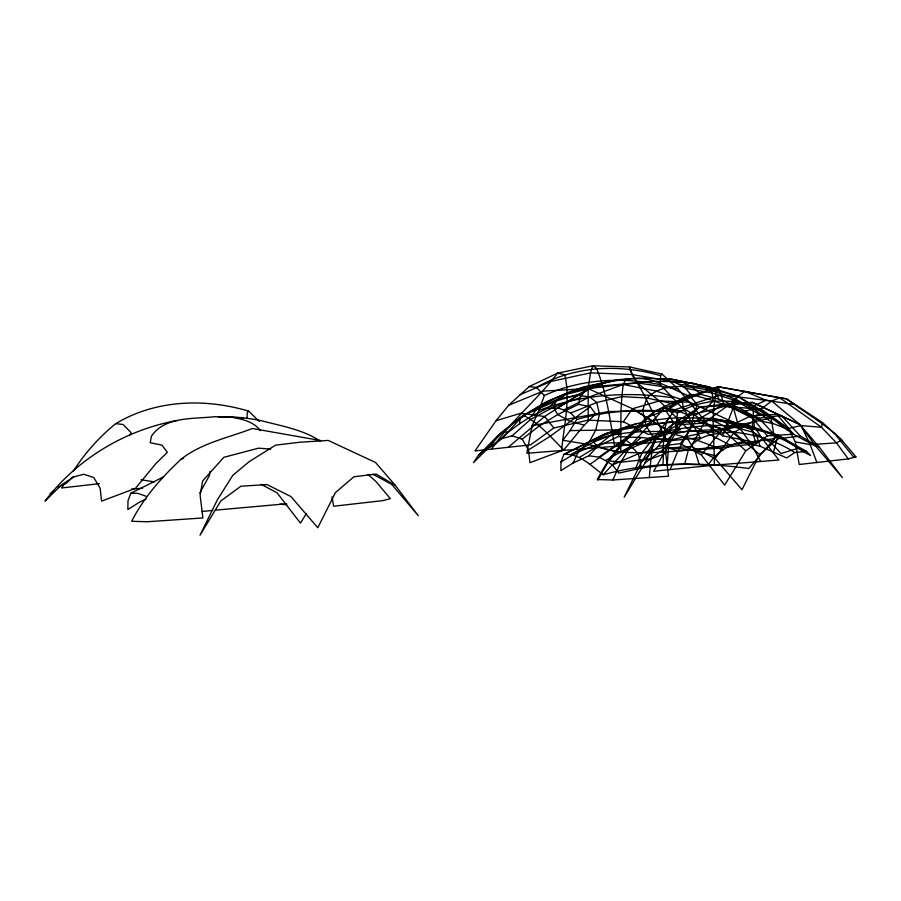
<?xml version="1.0" encoding="UTF-8"?>
<svg xmlns="http://www.w3.org/2000/svg" width="901" height="901" viewBox="0 0 901 901"><rect width="100%" height="100%" fill="white"/><g stroke="black" fill="none" stroke-linecap="round" stroke-linejoin="round"><path stroke-width="1.35" d="M561.019 461.886L560.861 470.66L573.047 463.024L588.815 455.771L599.875 443.99L610.979 435.104L622.951 428.471L636.658 423.616L653.912 420.238L668.317 418.357L682.823 417.647L712.229 418.548L745.645 424.765L778.126 435.228L806.553 451.446L810.596 455.501L803.489 451.75L778.126 435.228L749.891 428.257L733.437 422.332L712.297 420.463L687.181 420.925L646.017 424.608L622.951 428.471L605.213 433.831L563.823 454.442L561.019 461.886C581.404 449.25 606.947 436.67 631.004 446.074L638.325 453.766L641.456 468.081L662.899 465.186L684.625 464.206L708.231 465.085C715.608 452.809 728.639 444.598 742.593 441.986L760.061 446.254L786.708 457.933L794.772 452.516L803.489 451.75M662.899 465.186C664.262 449.689 661.289 432.773 668.317 418.357M247.054 417.906L247.234 412.771L248.597 411.126L259.353 421.42M660.298 384.693C621.848 376.719 580.368 379.017 544.395 395.494L538.899 410.484L532.119 425.621L526.815 453.271L614.707 446.344L700.257 437.706L685.03 410.755L660.298 384.693L660.613 375.706L661.976 374.061L678.059 388.917L712.387 429.687L670.873 432.48L632.502 408.75L588.162 388.579L543.179 391.113L508.66 405.281L496.079 420.677L474.973 450.928L530.621 444.846L553.833 427.975L588.24 420.136L623.323 421.758L648.191 434.327L670.941 432.48L632.525 408.727L623.346 421.758M752.864 418.458L733.527 408.491L713.22 400.63L690.47 394.311L681.606 398.49L683.577 408.525L694.93 415.203L722.557 435.757L755.601 442.492L752.177 429.845L752.864 418.458L758.304 413.773L766.098 414.91L777.011 420.925L793.466 433.989L784.219 427.874L762.685 411.014L737.626 396.181L709.29 386.991L671.797 379.253L642.537 378.33L628.031 379.051L605.427 382.114L582.451 387.261L570.254 391.8L546.761 401.564L523.323 415.395L498.906 434.665L478.465 455.287L473.408 462.675L489.637 446.693L498.906 434.665L523.323 415.395L556.12 401.013L583.623 392.791L587.846 388.905L596.394 384.693L613.637 380.932M667.224 464.071L669.071 440.307L771.053 418.087L774.545 438.596L748.832 468.497C700.347 461.988 650.725 461.582 603.242 474.737C591.439 466.313 579.636 453.135 563.823 454.442L605.213 433.831L636.658 423.616M649.328 477.665L650.95 458.879L653.856 438.821L675.052 409.707L721.183 394.762L771.684 401.046L779.669 397.769L786.55 398.861L822.376 422.513L841.737 439.981L855.95 456.92L848.258 458.902L799.232 464.488L795.324 441.873L788.465 428.392L760.996 409.144L724.111 406.441L689.49 415.552L668.294 439.17L665.738 453.496L668.519 476.212L612.815 480.008L597.307 479.523C609.448 455.681 627.197 435.701 646.625 417.546C667.022 401.26 694.04 396.035 718.029 386.743L786.55 398.861C804.92 412.703 825.113 423.887 841.737 439.981L836.455 442.875L810.168 444.61L795.324 441.873M478.465 455.287L485.391 449.475L494.683 444.846L507.995 432.424L519.562 423.729L520.08 418.413C543.326 402.938 568.711 389.637 596.394 384.693M209.944 471.291L209.471 475.413L199.729 493.095M752.831 406.272L754.261 426.567L762.73 439.283L778.881 460.039L714.347 465.141L653.664 471.268L675.086 433.674L677.462 413.03C700.392 399.729 727.884 397.532 752.831 406.272L766.12 400.281L793.499 404.38M561.526 450.815C563.891 425.768 570.716 399.717 564.713 374.76L557.618 373.138L529.18 386.574L508.66 405.281M489.637 446.693L501.756 438.618L512.095 435.847L522.152 439.147L539.316 425.903L557.674 414.573L578.566 404.335L579.827 397.746L583.623 392.791M684.625 464.206L688.567 449.261C698.061 434.609 716.543 433.077 732.389 432.108C754.486 434.023 776.009 440.51 794.772 452.516M579.219 457.483L597.509 446.4L618.356 436.512L619.742 431.894L623.65 428.459L627.974 426.094M773.61 451.581L778.126 435.228L776.425 436.061L771.29 442.932L781.021 453.518L798.534 448.157L806.553 451.446M130.093 435.048L131.017 432.548L123.043 424.495L115.79 423.628C99.155 437.086 84.874 453.158 73.319 471.178M163.318 476.967L130.803 493.264L127.998 500.708L127.841 509.482L140.027 501.846L146.097 499.053M635.892 467.822L641.985 452.775L652.741 438.843L669.071 440.307M722.557 435.757L737.626 396.181L705.438 387.621L693.083 383.173L672.09 381.36L660.67 378.927L671.797 379.253L709.29 386.991L715.912 391.901L735.464 399.109L753.72 408.908L773.452 423.65L784.219 427.874M670.13 469.466L677.969 450.759L689.4 430.824L697.104 404.515L690.087 396.203L668.7 409.02L646.625 417.546M612.815 480.008L620.778 462.213L631.612 444.306L664.386 408.108L718.029 386.743L779.669 397.769L821.532 427.288L836.455 442.875L848.258 458.902M611.509 456.019L597.859 480.053M644.936 462.979L656.975 437.3L673.351 423.628L699.75 407.128L723.987 404.211L752.403 402.409L799.761 424.506L819.482 447.335L842.424 477.631L815.946 446.389L799.761 424.506L752.403 402.409L728.166 405.326L699.75 407.128L677.71 424.788L656.975 437.3L641.411 462.044L624.19 497.194L644.936 462.979L665.096 448.18L677.71 424.788L703.996 423.121L734.033 432.412L759.622 454.543L741.973 489.727L715.124 458.53L691.157 446.536L665.096 448.18M573.047 463.024L578.352 451.885L587.362 442.83C611.678 432.638 638.19 430.712 664.274 431.748C692.396 425.801 721.419 422.862 749.891 428.257L756.817 435.881L760.061 446.254M773.452 423.65L760.354 421.026L745.341 411.149L732.299 404.65L718.795 399.211L701.338 394.48L689.242 396.192L681.415 399.458L673.475 403.806L666.278 411.408C636.23 408.705 605.855 411.34 576.786 419.427L570.085 430.61L562.866 440.285L587.936 444.362L595.73 430.182L599.503 414.156L596.732 402.499L589.659 396.879L578.014 395.348L558.902 398.636L537.447 407.905L531.793 415.969L519.562 423.729M691.157 446.536L703.996 423.121L728.166 405.326L758.98 418.199L778.115 438.731L800.336 436.061L819.482 447.335M732.299 404.65L737.626 396.181L766.098 414.91M306.295 513.671L300.461 523.121L277.091 492.858L261.144 484.321M815.946 446.389L793.432 434.214L767.37 435.87L745.769 450.838L724.641 485.098L701.26 454.836L680.413 443.664L658.192 446.344L641.411 462.044M658.192 446.344L673.351 423.628L695.763 420.925L723.987 404.211L750.747 416.003L767.37 435.87M680.413 443.664L695.763 420.925L722.692 429.394L745.769 450.838M177.069 420.519C125.262 429.923 76.799 459.071 45.05 501.08L61.279 485.098L73.398 477.012L83.737 474.253L93.783 477.553L100.157 488.308L101.565 501.125L135.398 488.398L155.929 463.519L167.361 452.336L161.898 445.083L150.208 442.74L151.458 436.152C164.951 416.341 193.084 419.111 214.179 416.735C231.163 417.084 248.169 417.231 264.725 421.578C283.59 426.387 303.547 430.07 320.013 440.949M64.726 483.499L61.595 487.982L99.313 483.668M715.124 458.53L734.033 432.412L758.98 418.199L781.392 415.496L800.336 436.061M491.766 448.777C510.844 420.936 537.233 399.762 557.618 373.138L592.79 365.783L629.675 366.977L661.976 374.061M522.152 439.147L528.515 449.903L529.923 462.72L563.756 449.993L584.287 425.114L595.719 413.931L590.268 406.678L578.566 404.335M701.26 454.836L722.692 429.394L750.747 416.003L777.034 414.336L793.432 434.214M603.242 474.737L623.807 452.291L641.185 437.481L652.741 438.843M501.756 438.618L523.323 415.395C539.553 423.211 551.187 437.571 563.756 449.993M320.947 440.612L252.415 428.493C228.426 437.773 201.407 442.999 181.011 459.296C161.583 477.44 143.845 497.431 131.692 521.262L147.201 521.758L202.905 517.951L200.123 495.235L202.691 480.909L223.876 457.303L258.508 448.18L270.796 449.081M485.391 449.475L503.569 431.331L507.995 432.424M73.488 476.561L66.325 483.251L58.182 487.306M512.095 435.847L530.633 419.348L553.439 407.252L579.827 397.746M759.622 454.543L778.115 438.731M531.793 415.969L547.571 408.266L558.902 398.636L570.254 391.8L595.403 386.518L653.552 381.303L681.809 381.799L691.416 386.754L701.338 394.48M508.558 447.009L544.621 416.499L588.15 388.579L637.221 382.869L678.059 388.917M50.107 493.692L54.06 490.369M760.996 409.144L771.684 401.046L801.158 425.621L810.168 444.61L816.925 462.641M588.815 455.771L598.985 457.156C616.915 444.294 635.059 431.613 653.912 420.238M589.997 464.387L609.504 450.342L629.923 437.143L641.185 437.481M590.268 406.678L550.32 436.197L528.515 449.903M547.571 408.266L557.584 407.995C579.23 394.525 601.53 379.152 628.031 379.051M598.985 457.156L605.528 460.569L631.004 446.074L664.274 431.748L697.07 440.15L722.985 450.038M694.93 415.203L706.046 409.099L713.22 400.63L712.173 393.016L705.438 387.621L678.915 384.243L672.09 381.36M570.806 454.498L593.489 442.098L619.742 431.894M557.584 407.995L563.97 409.978L589.659 396.879L623.199 384.49L655.737 390.955L681.415 399.458M115.79 423.628C155.67 399.672 204.775 398.073 248.597 411.126M529.18 386.574L536.422 387.43C574.027 365.75 619.505 363.689 660.613 375.706M623.267 441.265L625.868 440.127L655.432 410.619L664.386 408.108L675.052 409.707L689.49 415.552M605.528 460.569L612.443 464.95L638.325 453.766L663.35 447.459L688.567 449.261L715.203 455.748M519.731 394.863L550.714 381.517L590.515 372.845L632.006 374.557L668.474 380.718M587.936 444.362L620.733 452.629L654.013 438.438L680.311 429.754L672.833 421.398L666.278 411.408M762.73 439.283L751.175 444.204L713.783 448.585L677.969 450.759L667.393 447.831M563.97 409.978L570.716 413.018L596.732 402.499L621.836 396.62L646.974 397.994L673.475 403.806M181.011 459.296L183.613 458.294M665.738 453.496L650.95 458.879L620.778 462.213L609.313 460.828L625.868 440.127L631.612 444.306L653.856 438.821L668.294 439.17M623.65 428.459L596.338 438.145L593.489 442.098L597.509 446.4C611.565 452.313 626.972 452.662 641.985 452.775C686.562 452.325 730.508 444.598 774.545 438.596M538.899 410.484C581.314 394.199 627.997 391.349 672.732 397.791M496.079 420.677L520.654 413.289L544.621 416.499L553.833 427.975M632.502 408.75L659.307 400.911L689.513 402.161M745.341 411.149L753.72 408.908L762.685 411.014L777.011 420.925M587.846 388.905L564.859 394.672L556.12 401.013L553.439 407.252L557.674 414.573L569.86 421.308L584.287 425.114M641.456 468.081L618.739 473.104L612.443 464.95M788.465 428.392L801.158 425.621L821.532 427.288L822.376 422.513L822.602 423.391M675.086 433.674L689.4 430.824L713.513 432.311L738.595 426.41L754.261 426.567M532.119 425.621L608.716 411.52L685.03 410.755M672.833 421.398L620.631 429.811L570.085 430.61M201.779 511.509L212.816 510.405M215.576 510.135L286.608 503.783M131.478 489.052L142.595 488.274M689.242 396.192C668.891 387.835 648.652 374.039 625.699 379.479L623.199 384.49L621.836 396.62L620.958 411.183L620.733 452.629M130.803 493.264L137.774 493.32L146.187 496.305M642.537 378.33L646.591 378.42M218.233 416.825L243.439 417.659M618.356 436.512L629.923 437.143M279.839 504.143L286.766 504.751M855.95 456.92L853.224 456.582L836.432 435.859M141.108 479.76L154.308 481.9M678.915 384.243L685.503 388.275L712.173 393.016L736.252 400.911L758.304 413.773M712.229 418.548C742.548 422.941 772.27 431.973 798.534 448.157M718.942 419.911L725.418 422.423L752.222 427.862L753.011 432.176L771.29 442.932M232.312 417.332C242.459 419.156 254.082 421.837 260.457 430.701M700.933 417.85C717.5 419.934 731.612 429.878 742.593 441.986M753.011 432.176L729.652 425.959L725.418 422.423M752.177 429.845L728.909 420.181L681.606 398.49M766.12 400.281L744.755 391.304L731.601 401.418L738.595 426.41L751.175 444.204L760.624 461.357M668.7 409.02L677.462 413.03M730.655 445.353L694.434 426.556L682.823 417.647M372.811 474.163L391.766 484.423L418.244 515.654L395.302 485.369L375.582 462.528L328.223 440.431L299.808 442.233L275.571 445.15L249.172 461.661L232.796 475.334L217.231 500.066L200.011 535.217L220.768 501.012L240.916 486.213L266.978 484.558L290.944 496.564L317.794 527.749L335.442 492.565L353.935 476.764L376.156 474.084L395.302 485.369M367.968 474.365L376.122 481.731L390.336 498.658L382.643 500.652L333.618 506.238L332.007 496.924M690.087 431.05L659.307 400.911L637.221 382.869L632.006 374.557L629.675 366.977L629.529 369.219L643.956 394.638L667.213 441.31M536.422 387.43L544.395 395.494M570.716 413.018L576.786 419.427M685.503 388.275L690.47 394.311M686.224 436.872L694.66 449.667L699.03 464.094M654.013 438.438L645.972 425.677L642.683 410.293L646.974 397.994C665.208 380.436 693.826 386.777 715.912 391.901L718.795 399.211M724.111 406.441L721.183 394.762L718.029 386.743C709.875 411.937 714.583 439.08 714.347 465.141M614.707 446.344C609.977 420.08 606.835 393.084 596.473 368.261L592.79 365.783L590.515 372.845L588.15 388.579L588.252 420.136"/></g></svg>
